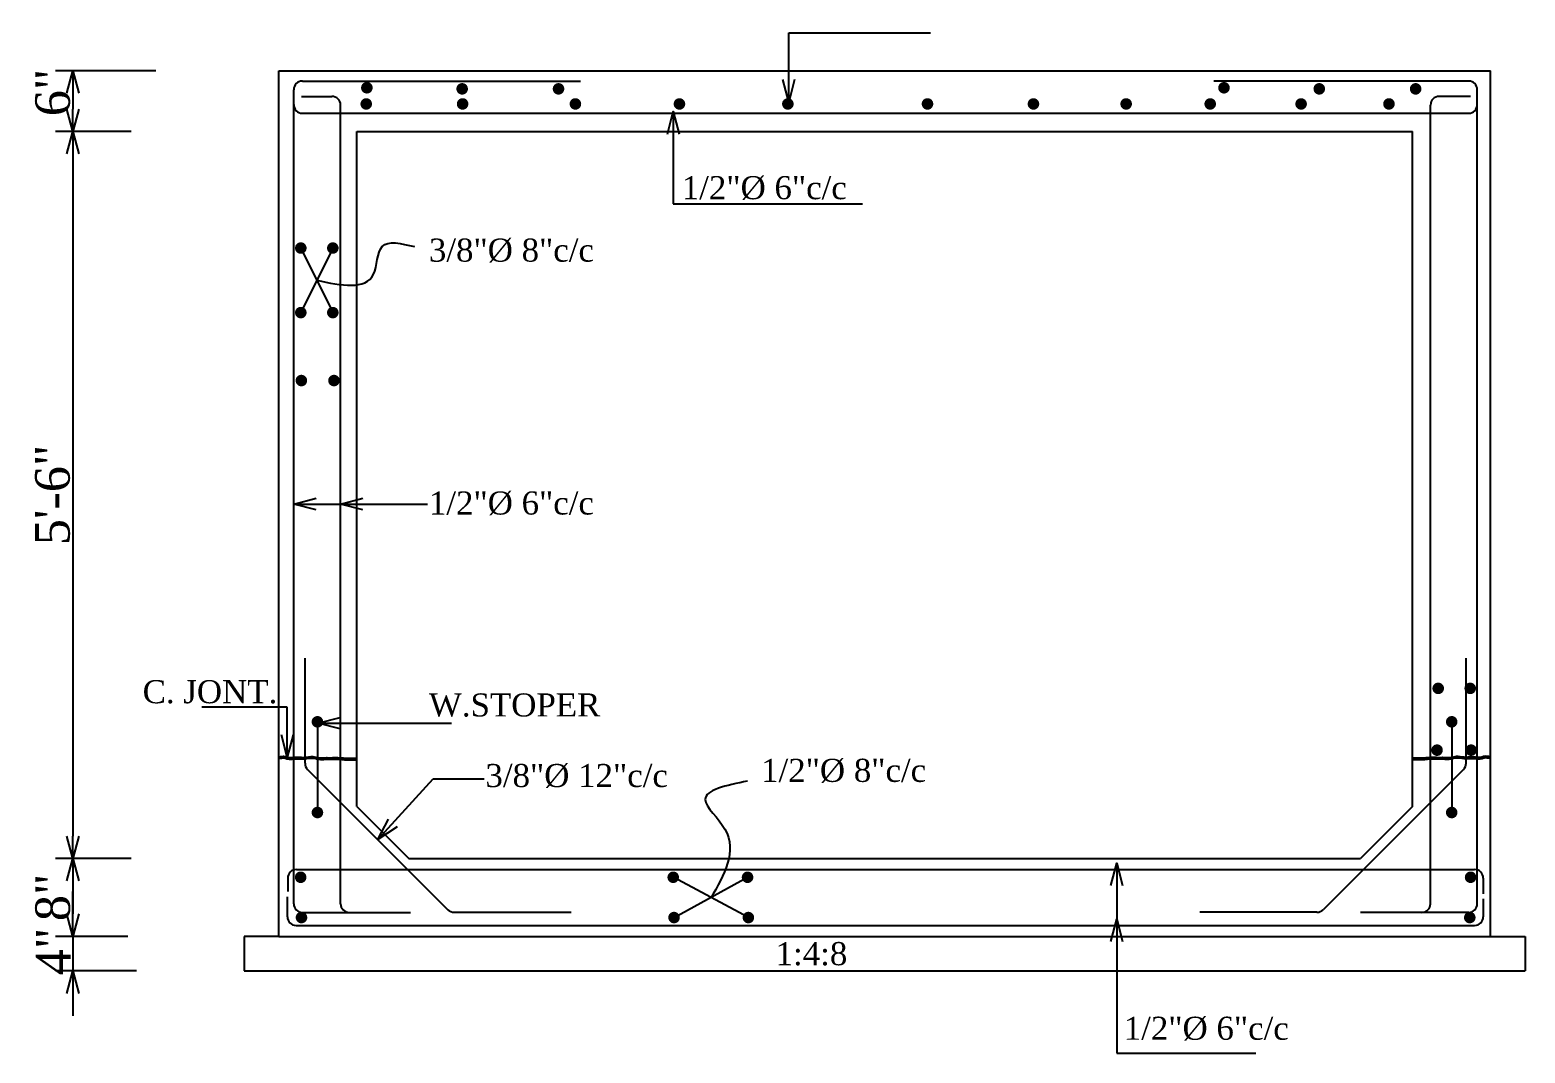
# Model space of a CAD drawing. Header units: inches. Extents: x -36906 to 35154, y -44700 to 686.
# Drawn here: x 34051 to 34569, y -19230 to -18876 of the extents above; entities that cross this region are included whole.
import ezdxf

# ---------------------------------------------------------------- set-up
doc = ezdxf.new("R2010")
doc.units = ezdxf.units.IN
doc.header["$LTSCALE"] = 2
doc.header["$MEASUREMENT"] = 0
doc.header["$PDMODE"] = 2
doc.layers.add('tex', color=7, linetype='Continuous')
doc.styles.add('ROMANTIC', font='romantic.ttf')
doc.dimstyles.new('DIM-1', dxfattribs={"dimscale": 6, "dimtxt": 1.296875, "dimasz": 1.296875, "dimexe": 1, "dimexo": 1, "dimgap": 0.125, "dimtad": 1, "dimdec": 3, "dimrnd": 0.125, "dimzin": 3, "dimdsep": 46, "dimlunit": 4, "dimtxsty": 'ROMANTIC', "dimblk": 'OPEN30', "dimcen": 0.09, "dimdle": 1, "dimclrd": 256, "dimclre": 256, "dimclrt": 256, "dimadec": 0, "dimazin": 0, "dimtfac": 0.75, "dimtdec": 3, "dimtix": 1, "dimtmove": 1, "dimatfit": 3, "dimldrblk": 'OPEN90', "dimfxl": 0, "dimtolj": 1, "dimtzin": 0, "dimlwd": -1, "dimlwe": -1, "dimarcsym": 0})

# ---------------------------------------------------------------- blocks, each defined once
blk = doc.blocks.new('_Open30')
at = {"layer": 'tex', "color": 0, "lineweight": -2}
for p, q in [((-1, 0.268), (0, 0)), ((0, 0), (-1, -0.268)), ((0, 0), (-1, 0))]:
    blk.add_line(p, q, dxfattribs=at)
blk = doc.blocks.new('*D16')
at = {"linetype": 'ByBlock'}
for p, q in [((34066.06, -19182.23), (34066.06, -19174.44)), ((34085.17, -19190.01), (34060.06, -19190.01)), ((34066.06, -19190.01), (34066.06, -19202.01)), ((34088.1, -19202.01), (34060.06, -19202.01)), ((34066.06, -19209.79), (34066.06, -19217.57))]:
    blk.add_line(p, q, dxfattribs=at)
at = {"layer": 'Defpoints', "color": 0, "linetype": 'ByBlock'}
for p in [(34091.17, -19190.01), (34066.06, -19202.01), (34094.1, -19202.01)]:
    blk.add_point(p, dxfattribs=at)
at = {"linetype": 'ByBlock', "xscale": 7.78125, "yscale": 7.78125, "zscale": 7.78125}
for p, rotation in [((34066.06, -19190.01), 270), ((34066.06, -19202.01), 90)]:
    blk.add_blockref('_Open30', p, dxfattribs=dict(at, rotation=rotation))
at = {"linetype": 'ByBlock', "insert": (34059.31, -19195.25), "char_height": 12, "attachment_point": 5, "rotation": 90, "style": 'ROMANTIC'}
blk.add_mtext('\\A1;4"', dxfattribs=at)
blk = doc.blocks.new('_Open90')
at = {"color": 0, "linetype": 'ByBlock', "lineweight": -2}
for p, q in [((0, 0), (-1, 0)), ((-0.5, 0.5), (0, 0)), ((0, 0), (-0.5, -0.5))]:
    blk.add_line(p, q, dxfattribs=at)
blk = doc.blocks.new('*D17')
at = {"linetype": 'ByBlock'}
for p, q in [((34086.25, -19163.01), (34060.06, -19163.01)), ((34066.06, -19170.79), (34066.06, -19182.23)), ((34085.17, -19190.01), (34060.06, -19190.01))]:
    blk.add_line(p, q, dxfattribs=at)
at = {"layer": 'Defpoints', "color": 0, "linetype": 'ByBlock'}
for p in [(34092.25, -19163.01), (34066.06, -19190.01), (34091.17, -19190.01)]:
    blk.add_point(p, dxfattribs=at)
at = {"linetype": 'ByBlock', "xscale": 7.78125, "yscale": 7.78125, "zscale": 7.78125}
for p, rotation in [((34066.06, -19163.01), 90), ((34066.06, -19190.01), 270)]:
    blk.add_blockref('_Open30', p, dxfattribs=dict(at, rotation=rotation))
at = {"linetype": 'ByBlock', "insert": (34059.18, -19176.51), "char_height": 12, "attachment_point": 5, "rotation": 90, "style": 'ROMANTIC'}
blk.add_mtext('\\A1;8"', dxfattribs=at)
blk = doc.blocks.new('*D18')
at = {"linetype": 'ByBlock'}
for p, q in [((34086.25, -18911.01), (34060.06, -18911.01)), ((34066.06, -18918.79), (34066.06, -19155.23)), ((34086.25, -19163.01), (34060.06, -19163.01))]:
    blk.add_line(p, q, dxfattribs=at)
at = {"layer": 'Defpoints', "color": 0, "linetype": 'ByBlock'}
for p in [(34092.25, -18911.01), (34066.06, -19163.01), (34092.25, -19163.01)]:
    blk.add_point(p, dxfattribs=at)
at = {"linetype": 'ByBlock', "xscale": 7.78125, "yscale": 7.78125, "zscale": 7.78125}
for p, rotation in [((34066.06, -18911.01), 90), ((34066.06, -19163.01), 270)]:
    blk.add_blockref('_Open30', p, dxfattribs=dict(at, rotation=rotation))
at = {"linetype": 'ByBlock', "insert": (34059.08, -19037.01), "char_height": 12, "attachment_point": 5, "rotation": 90, "style": 'ROMANTIC'}
blk.add_mtext('\\A1;5\'-6"', dxfattribs=at)
blk = doc.blocks.new('*D19')
at = {"linetype": 'ByBlock'}
for p, q in [((34094.78, -18890.01), (34060.06, -18890.01)), ((34066.06, -18897.79), (34066.06, -18903.23)), ((34086.25, -18911.01), (34060.06, -18911.01))]:
    blk.add_line(p, q, dxfattribs=at)
at = {"layer": 'Defpoints', "color": 0, "linetype": 'ByBlock'}
for p in [(34100.78, -18890.01), (34066.06, -18911.01), (34092.25, -18911.01)]:
    blk.add_point(p, dxfattribs=at)
at = {"linetype": 'ByBlock', "xscale": 7.78125, "yscale": 7.78125, "zscale": 7.78125}
for p, rotation in [((34066.06, -18890.01), 90), ((34066.06, -18911.01), 270)]:
    blk.add_blockref('_Open30', p, dxfattribs=dict(at, rotation=rotation))
at = {"linetype": 'ByBlock', "insert": (34059.13, -18897.51), "char_height": 12, "attachment_point": 5, "rotation": 90, "style": 'ROMANTIC'}
blk.add_mtext('\\A1;6"', dxfattribs=at)
blk = doc.blocks.new('*D13')
at = {"linetype": 'ByBlock'}
for p, q in [((34162.1, -18868.77), (34162.1, -18842.85)), ((34527.84, -18868.77), (34527.84, -18842.85)), ((34169.88, -18848.85), (34520.06, -18848.85))]:
    blk.add_line(p, q, dxfattribs=at)
at = {"layer": 'Defpoints', "color": 0, "linetype": 'ByBlock'}
for p in [(34527.84, -18848.85), (34162.1, -18874.77), (34527.84, -18874.77)]:
    blk.add_point(p, dxfattribs=at)
at = {"linetype": 'ByBlock', "xscale": 7.78125, "yscale": 7.78125, "zscale": 7.78125, "rotation": 180}
blk.add_blockref('_Open30', (34162.1, -18848.85), dxfattribs=at)
at = {"linetype": 'ByBlock', "xscale": 7.78125, "yscale": 7.78125, "zscale": 7.78125}
blk.add_blockref('_Open30', (34527.84, -18848.85), dxfattribs=at)
at = {"linetype": 'ByBlock', "insert": (34344.97, -18841.87), "char_height": 12, "attachment_point": 5, "style": 'ROMANTIC'}
blk.add_mtext('\\A1;7\'-3" x 6\' x 5\'-6" ', dxfattribs=at)

msp = doc.modelspace()

# ---------------------------------------------------------------- linework, layer by layer
at = {"linetype": 'Continuous'}
for p, q in [((34137.4958, -18890.007), (34557.2379, -18890.007)), ((34137.4958, -19163.007), (34137.4958, -18890.007)), ((34557.2379, -19190.007), (34557.2379, -18890.007)), ((34164.4958, -18911.007), (34530.2379, -18911.007)), ((34164.4958, -19145.007), (34164.4958, -18911.007)), ((34530.2379, -19145.007), (34530.2379, -18911.007)), ((34530.2379, -19145.007), (34512.2379, -19163.007)), ((34137.4958, -19190.007), (34137.4958, -19163.007)), ((34182.4958, -19163.007), (34512.2379, -19163.007)), ((34125.4958, -19190.007), (34125.4958, -19202.007)), ((34137.4958, -19190.007), (34125.4958, -19190.007)), ((34137.4958, -19190.007), (34557.2379, -19190.007)), ((34557.2379, -19190.007), (34569.2379, -19190.007)), ((34569.2379, -19190.007), (34569.2379, -19202.007)), ((34125.4958, -19202.007), (34569.2379, -19202.007))]:
    msp.add_line(p, q, dxfattribs=at)
at = {"ltscale": 0.5}
for p, q in [((34142.601, -19178.7002), (34142.601, -18896.5383)), ((34145.601, -18893.5383), (34241.9413, -18893.5383)), ((34549.6873, -18893.5383), (34461.4299, -18893.5383)), ((34552.6873, -19178.7002), (34552.6873, -18896.5383)), ((34145.3229, -18898.8494), (34155.8233, -18898.8494)), ((34158.8233, -19178.7002), (34158.8233, -18901.8494)), ((34536.465, -19178.7002), (34536.465, -18901.8494)), ((34550.3101, -18898.8494), (34539.465, -18898.8494)), ((34145.601, -18904.6871), (34549.6873, -18904.6871)), ((34145.0659, -18951.4273), (34156.1562, -18973.8061)), ((34156.1562, -18951.4273), (34145.0659, -18973.8061)), ((34146.5176, -19130.0288), (34146.5176, -19093.5353)), ((34548.7707, -19130.0288), (34548.7707, -19093.5353)), ((34147.3963, -19132.1501), (34196.0355, -19180.7894)), ((34547.892, -19132.1501), (34499.2528, -19180.7894)), ((34164.4958, -19145.007), (34182.4958, -19163.007)), ((34137.4958, -19163.007), (34137.4958, -19163.007)), ((34137.4958, -19163.007), (34137.4958, -19163.007)), ((34143.5273, -19166.8477), (34551.761, -19166.8477)), ((34140.5273, -19169.8477), (34140.5273, -19174.4383)), ((34300.1311, -19183.5004), (34274.0966, -19169.5336)), ((34274.3789, -19183.5004), (34299.8488, -19169.5336)), ((34554.761, -19169.8477), (34554.761, -19175.2252)), ((34140.3996, -19183.2232), (34140.3996, -19176.2886)), ((34554.761, -19176.9546), (34554.761, -19183.2232)), ((34145.601, -19181.7002), (34166.8123, -19181.7002)), ((34161.8233, -19181.7002), (34183.0346, -19181.7002)), ((34198.1568, -19181.668), (34238.7618, -19181.668)), ((34497.1314, -19181.668), (34456.5265, -19181.668)), ((34533.465, -19181.7002), (34512.2537, -19181.7002)), ((34549.6873, -19181.7002), (34528.476, -19181.7002)), ((34143.3996, -19186.2232), (34551.761, -19186.2232))]:
    msp.add_line(p, q, dxfattribs=at)
at = {"ltscale": 0.5, "const_width": 2}
for points in [[(34166.9537, -18895.8664, 1), (34168.9537, -18895.8664, 1)], [(34199.9647, -18896.2456, 1), (34201.9647, -18896.2456, 1)], [(34233.3551, -18896.2456, 1), (34235.3551, -18896.2456, 1)], [(34463.9134, -18895.8664, 1), (34465.9134, -18895.8664, 1)], [(34496.9243, -18896.2456, 1), (34498.9243, -18896.2456, 1)], [(34530.3147, -18896.2456, 1), (34532.3147, -18896.2456, 1)], [(34166.7294, -18901.4731, 1), (34168.7294, -18901.4731, 1)], [(34200.1198, -18901.4731, 1), (34202.1198, -18901.4731, 1)], [(34239.2017, -18901.4731, 1), (34241.2017, -18901.4731, 1)], [(34275.2482, -18901.4731, 1), (34277.2482, -18901.4731, 1)], [(34312.8124, -18901.4731, 1), (34314.8124, -18901.4731, 1)], [(34361.1895, -18901.4731, 1), (34363.1895, -18901.4731, 1)], [(34397.8969, -18901.4731, 1), (34399.8969, -18901.4731, 1)], [(34430.0159, -18901.4731, 1), (34432.0159, -18901.4731, 1)], [(34459.14, -18901.4731, 1), (34461.14, -18901.4731, 1)], [(34490.6357, -18901.4731, 1), (34492.6357, -18901.4731, 1)], [(34521.0701, -18901.4731, 1), (34523.0701, -18901.4731, 1)], [(34144.0659, -18951.4273, 1), (34146.0659, -18951.4273, 1)], [(34155.1562, -18951.4273, 1), (34157.1562, -18951.4273, 1)], [(34144.0659, -18973.8061, 1), (34146.0659, -18973.8061, 1)], [(34155.1562, -18973.8061, 1), (34157.1562, -18973.8061, 1)], [(34144.2639, -18997.358, 1), (34146.2639, -18997.358, 1)], [(34155.5523, -18997.358, 1), (34157.5523, -18997.358, 1)], [(34540.1321, -19104.0578, -1), (34538.1321, -19104.0578, -1)], [(34551.2224, -19104.0578, -1), (34549.2224, -19104.0578, -1)], [(34149.8203, -19115.647, 1), (34151.8203, -19115.647, 1)], [(34544.8082, -19115.647, -1), (34542.8082, -19115.647, -1)], [(34539.736, -19125.4671, -1), (34537.736, -19125.4671, -1)], [(34551.5192, -19125.4671, -1), (34549.5192, -19125.4671, -1)], [(34149.8203, -19147.0894, 1), (34151.8203, -19147.0894, 1)], [(34544.8082, -19147.0894, -1), (34542.8082, -19147.0894, -1)], [(34144.0159, -19169.5336, 1), (34146.0159, -19169.5336, 1)], [(34273.0966, -19169.5336, 1), (34275.0966, -19169.5336, 1)], [(34298.8488, -19169.5336, 1), (34300.8488, -19169.5336, 1)], [(34551.3551, -19169.5336, -1), (34549.3551, -19169.5336, -1)], [(34144.2982, -19183.5004, 1), (34146.2982, -19183.5004, 1)], [(34273.3789, -19183.5004, 1), (34275.3789, -19183.5004, 1)], [(34299.1311, -19183.5004, 1), (34301.1311, -19183.5004, 1)], [(34551.0728, -19183.5004, -1), (34549.0728, -19183.5004, -1)]]:
    msp.add_lwpolyline(points, format="xyb", close=True, dxfattribs=at)
at = {"ltscale": 0.5}
for points in [[(34150.8203, -19115.647), (34150.8203, -19147.0894)], [(34543.8082, -19115.647), (34543.8082, -19147.0894)]]:
    msp.add_lwpolyline(points, dxfattribs=at)
for centre, start, end in [((34145.601, -18896.5383), 90, 180), ((34549.6873, -18896.5383), 0, 90), ((34145.601, -18901.6871), 180, 270), ((34155.8233, -18901.8494), 0, 90), ((34539.465, -18901.8494), 90, 180), ((34549.6873, -18901.6871), 270, 0), ((34149.5176, -19130.0288), 180, 225), ((34545.7707, -19130.0288), 315, 0), ((34143.5273, -19169.8477), 90, 180), ((34551.761, -19169.8477), 0, 90), ((34145.601, -19178.7002), 180, 270), ((34161.8233, -19178.7002), 180, 270), ((34198.1568, -19178.668), 225, 270), ((34497.1314, -19178.668), 270, 315), ((34533.465, -19178.7002), 270, 0), ((34549.6873, -19178.7002), 270, 0), ((34143.3996, -19183.2232), 180, 270), ((34551.761, -19183.2232), 270, 0)]:
    msp.add_arc(centre, 3, start, end, dxfattribs=at)
for points in [[(34150.611, -18962.6167), (34170.2228, -18960.53), (34173.2739, -18950.9253), (34184.4103, -18950.9253)], [(34137.4958, -19127.7952), (34139.5224, -19127.6523), (34140.5235, -19127.9381), (34142.601, -19127.9381), (34144.8138, -19127.9381), (34146.5176, -19127.9381), (34149.2472, -19127.6523), (34151.2494, -19128.081), (34153.6806, -19128.081), (34155.1107, -19128.081), (34158.8233, -19128.081), (34160.6882, -19128.2239), (34161.2602, -19128.2239), (34162.4043, -19128.2239), (34164.4958, -19128.2239)], [(34137.4958, -19128.3669), (34139.5224, -19128.2239), (34140.5235, -19128.5098), (34142.601, -19128.5098), (34144.8138, -19128.5098), (34146.5176, -19128.5098), (34149.2472, -19128.2239), (34151.2494, -19128.6527), (34153.6806, -19128.6527), (34155.1107, -19128.6527), (34158.8233, -19128.6527), (34160.6882, -19128.7956), (34161.2602, -19128.7956), (34162.4043, -19128.7956), (34164.4958, -19128.7956)], [(34557.1328, -19127.7952), (34555.1062, -19127.6523), (34554.1051, -19127.9381), (34552.0275, -19127.9381), (34549.8147, -19127.9381), (34548.111, -19127.9381), (34545.3814, -19127.6523), (34543.3792, -19128.081), (34540.948, -19128.081), (34539.5179, -19128.081), (34535.8053, -19128.081), (34533.9404, -19128.2239), (34533.3684, -19128.2239), (34532.2243, -19128.2239), (34530.1328, -19128.2239)], [(34557.1328, -19128.3669), (34555.1062, -19128.2239), (34554.1051, -19128.5098), (34552.0275, -19128.5098), (34549.8147, -19128.5098), (34548.111, -19128.5098), (34545.3814, -19128.2239), (34543.3792, -19128.6527), (34540.948, -19128.6527), (34539.5179, -19128.6527), (34535.8053, -19128.6527), (34533.9404, -19128.7956), (34533.3684, -19128.7956), (34532.2243, -19128.7956), (34530.1328, -19128.7956)], [(34299.8677, -19136.2127), (34285.2119, -19142.61), (34292.0262, -19152.8793), (34287.1138, -19176.7559)]]:
    msp.add_spline(points, degree=3, dxfattribs=at)

# ---------------------------------------------------------------- texts
at = {"linetype": 'ByBlock', "style": 'ROMANTIC'}
for s, p in [('1/2"%%C 6"c/c', (34277.0569, -18934.4924)), ('3/8"%%C 8"c/c', (34189.4455, -18956.1418)), ('1/2"%%C 6"c/c', (34189.4455, -19043.7965)), ('C. JONT.', (34090.2582, -19109.2028)), ('W.STOPER', (34189.4455, -19113.7988)), ('3/8"%%C 12"c/c', (34209.0315, -19138.2594)), ('1/2"%%C 8"c/c', (34304.5407, -19136.4735)), ('1:4:8', (34309.5663, -19200.0152)), ('1/2"%%C 6"c/c', (34430.1862, -19225.8688))]:
    msp.add_text(s, height=8, dxfattribs=at).set_placement(p)

# ---------------------------------------------------------------- dimensions: what is measured, and where the dimension line sits
at = {"linetype": 'ByBlock'}
dim = msp.add_linear_dim(base=(34527.838, -18848.8481), p1=(34162.0958, -18874.7746), p2=(34527.838, -18874.7746), text='7\'-3" x 6\' x 5\'-6" ', dimstyle='DIM-1', override={"dimtxt": 2, "dimdec": 0, "dimlfac": 0.16666}, dxfattribs=at)
dim.commit()
dim.dimension.update_dxf_attribs({"geometry": '*D13', "text_midpoint": (34344.9669, -18841.8674)})
for base, p1, p2, text, picture, middle in [((34066.059, -18911.007), (34100.7774, -18890.007), (34092.2496, -18911.007), '6"', '*D19', (34066.059, -18897.507)), ((34066.059, -19202.007), (34091.1659, -19190.007), (34094.0974, -19202.007), '4"', '*D16', (34066.059, -19195.2537))]:
    dim = msp.add_linear_dim(base=base, p1=p1, p2=p2, angle=90, text=text, dimstyle='DIM-1', override={"dimtxt": 2, "dimdec": 0, "dimlfac": 0.16666}, dxfattribs=at)
    dim.commit()
    dim.dimension.update_dxf_attribs({"geometry": picture, "text_midpoint": middle, "dimtype": 160})
for base, p1, p2, text, picture, middle in [((34066.059, -19163.007), (34092.2496, -18911.007), (34092.2496, -19163.007), '5\'-6"', '*D18', (34059.0783, -19037.007)), ((34066.059, -19190.007), (34092.2496, -19163.007), (34091.1659, -19190.007), '8"', '*D17', (34059.1848, -19176.507))]:
    dim = msp.add_linear_dim(base=base, p1=p1, p2=p2, angle=90, text=text, dimstyle='DIM-1', override={"dimtxt": 2, "dimdec": 0, "dimlfac": 0.16666}, dxfattribs=at)
    dim.commit()
    dim.dimension.update_dxf_attribs({"geometry": picture, "text_midpoint": middle})

# ---------------------------------------------------------------- leaders
for points in [[(34314.1069, -18900.8345), (34314.1069, -18876.8358), (34363.2325, -18876.8358)], [(34274.112, -18904.141), (34274.112, -18936.134), (34339.6625, -18936.134)], [(34142.601, -19040.1945), (34188.9537, -19040.1945)], [(34158.8233, -19040.1945), (34188.9537, -19040.1945)], [(34140.3757, -19127.9009), (34140.3757, -19110.6011), (34110.7255, -19110.6011)], [(34150.9294, -19116.1234), (34197.2821, -19116.1234)], [(34171.7159, -19156.4697), (34190.9142, -19135.3866), (34208.6337, -19135.3866)], [(34427.7377, -19164.6355), (34427.7377, -19230.4854)], [(34427.7377, -19184.0109), (34427.7377, -19230.4854), (34475.9571, -19230.4854)]]:
    msp.add_leader(points, dimstyle='DIM-1', override={"dimtad": 0, "dimldrblk": 'Open30'}, dxfattribs=at)

doc.saveas('drawing.dxf')
